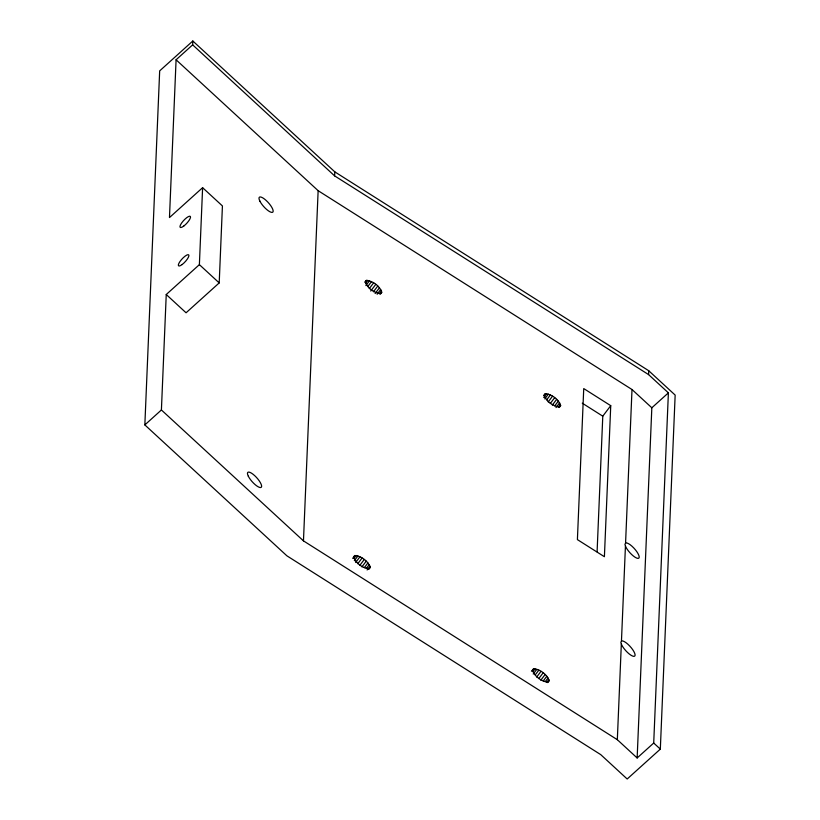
<?xml version="1.0" encoding="UTF-8"?>
<svg xmlns="http://www.w3.org/2000/svg" width="820" height="820" viewBox="0 0 820 820"><rect width="100%" height="100%" fill="white"/><g stroke="black" fill="none" stroke-linecap="round" stroke-linejoin="round"><path stroke-width="1.23" d="M334.867 171.903L648.733 370.732L675.157 395.086L660.325 749.121L627.187 779L600.752 754.646L286.887 555.816L144.843 424.914L159.674 70.879L192.813 41L334.867 171.903L334.591 175.859L648.569 374.586L668.392 392.852L653.714 743.033L637.15 757.967L617.327 739.701L303.462 540.872L161.407 409.969L166.245 294.523L199.383 264.645L202.612 187.677L222.425 205.943L219.207 282.91L186.068 312.789L166.245 294.523M192.813 41L192.649 44.844L176.085 59.788L169.474 217.566L202.612 187.677M303.462 540.872L318.139 190.691L176.085 59.788M597.093 551.85L602.782 416.17L610.736 405.674L583.737 388.577L577.403 539.611L604.401 556.718L610.736 405.674M617.327 739.701L621.334 643.966L620.812 642.162L621.939 640.891A10.066 3.034 48 0 1 632.702 649.665A10.066 3.034 48 0 1 632.435 656A10.066 3.034 48 0 1 621.765 645.022L621.334 643.966M621.457 641.107L625.445 545.976L624.912 544.183L626.049 542.901A10.066 3.034 48 0 1 636.812 551.675A10.066 3.034 48 0 1 636.545 558.02A10.066 3.034 48 0 1 625.875 547.043L625.445 545.976M625.568 543.127L632.005 389.52L318.139 190.691M648.569 374.586L648.733 370.732M637.15 757.967L651.828 407.786L668.392 392.852M381.771 292.238L380.572 293.601C374.053 293.037 367.216 288.015 365.187 281.731L366.386 280.368C372.905 280.932 379.742 285.954 381.771 292.238L380.326 294.154M370.24 567.378L369.041 568.742C362.522 568.178 355.685 563.155 353.656 556.872L354.855 555.509C361.374 556.083 368.211 561.105 370.24 567.378L368.795 569.295M560.665 405.562L559.466 406.925C552.947 406.361 546.11 401.339 544.08 395.055L545.279 393.692C551.798 394.256 558.635 399.279 560.665 405.562L559.22 407.478M532.877 669.304L532.549 670.196C534.578 676.479 541.415 681.502 547.934 682.066L549.133 680.702C547.104 674.429 540.267 669.397 533.748 668.833L531.432 671.221M364.941 282.285L366.386 280.368M365.566 283.218L367.739 280.348M365.863 285.565L369.482 280.778M367.883 286.416L371.501 281.629M369.308 288.589L373.654 282.849M370.722 291.049L375.796 284.345M373.428 291.766L377.774 286.026M375.119 293.519L379.465 287.779M377.128 294.247L380.746 289.47M379.363 293.857L381.536 290.987M352.682 558.379L354.855 555.509M354.035 558.358L356.208 555.489M354.332 560.706L357.95 555.919M355.624 562.51L359.97 556.77M357.776 563.729L362.122 557.989M359.918 565.236L364.264 559.496M361.897 566.907L366.243 561.167M364.316 567.696L367.934 562.92M366.314 568.434L369.215 564.611M367.104 569.961L370.005 566.128M543.834 395.609L545.279 393.692M543.732 397.495L546.632 393.672M544.757 398.889L548.375 394.102M546.776 399.74L550.394 394.953M548.201 401.913L552.547 396.173M550.343 403.409L554.689 397.669M552.321 405.09L556.667 399.35M554.74 405.88L558.358 401.103M556.021 407.571L559.64 402.794M558.256 407.181L560.429 404.311M532.303 670.75L533.748 668.833M532.928 671.682L535.101 668.812M533.226 674.03L536.844 669.243M535.234 674.88L538.863 670.094M536.669 677.053L541.015 671.313M538.801 678.56L543.158 672.82M540.79 680.231L545.136 674.491M543.199 681.02L546.827 676.244M545.208 681.758L548.108 677.935M546.725 682.322L548.898 679.452M547.688 682.619L549.133 680.702M334.591 175.859L192.649 44.844M144.843 424.914L161.407 409.969M582.272 403.173L602.782 416.17M632.005 389.52L651.828 407.786M199.383 264.645L219.207 282.91M653.714 743.033L660.325 749.121M248.316 476.215A10.066 3.034 48 0 0 260.616 487.551A10.066 3.034 48 0 0 254.723 475.682A10.066 3.034 48 0 0 248.316 476.215M259.848 201.074A10.066 3.034 48 0 0 272.148 212.411A10.066 3.034 48 0 0 266.254 200.541A10.066 3.034 48 0 0 259.848 201.074M183.741 226.074A7.482 2.101 -47.3 0 0 190.383 216.449A7.482 2.101 -47.3 0 0 181.579 223.071A7.482 2.101 -47.3 0 0 183.741 226.074M182.122 264.553A7.482 2.101 -47.3 0 0 188.774 254.928A7.482 2.101 -47.3 0 0 179.959 261.549A7.482 2.101 -47.3 0 0 182.122 264.553"/></g></svg>
